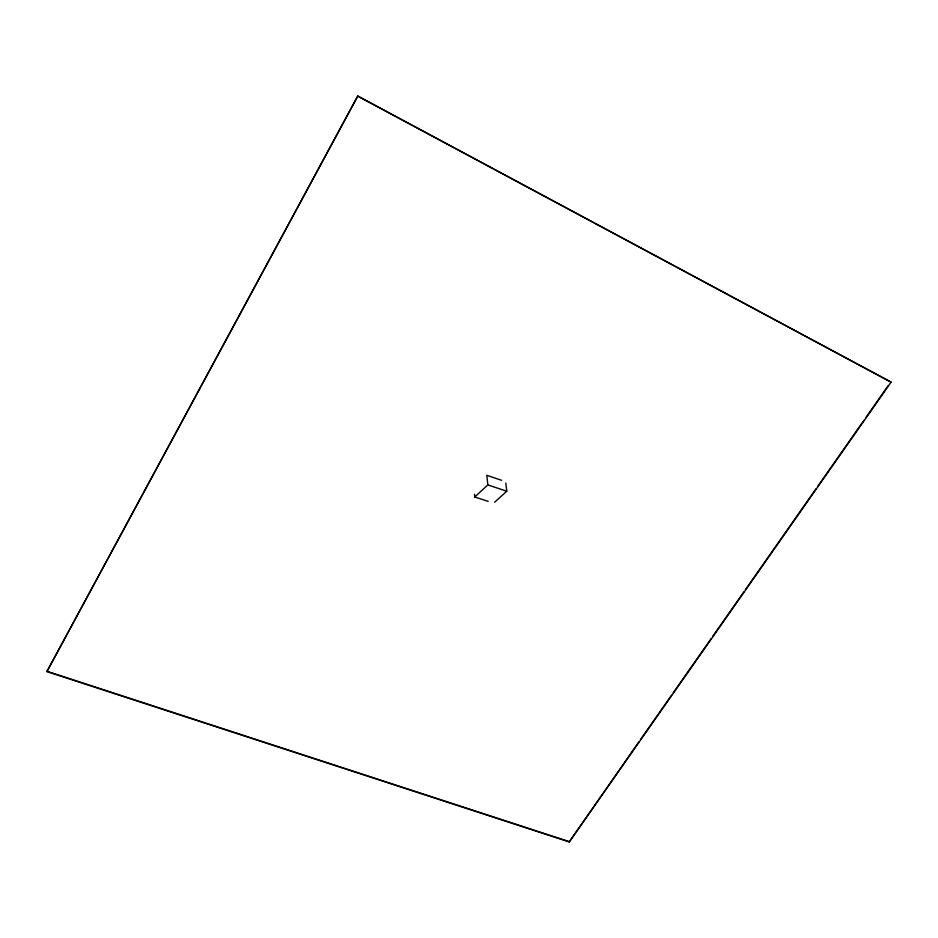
<?xml version="1.0" encoding="UTF-8"?>
<svg xmlns="http://www.w3.org/2000/svg" width="938" height="938" viewBox="0 0 938 938"><rect width="100%" height="100%" fill="white"/><g stroke="black" fill="none" stroke-linecap="round" stroke-linejoin="round"><path stroke-width="1.41" d="M46.9 671.596L357.765 96.063L891.1 382.153L569.237 841.937L46.9 671.596L357.765 96.063M569.237 841.937L638.801 741.981M640.49 739.578L671.561 695.164M673.25 692.772L711.051 638.766M712.728 636.363L743.811 591.96M745.487 589.556L816.048 488.745M817.725 486.341L863.933 420.33M865.61 417.926L888.286 385.53M488.206 501.396L474.757 496.999L487.842 484.911L486.799 475.308L501.607 480.303M494.607 502.24L506.778 491.231L505.805 483.023M46.923 671.256L569.085 841.585M487.842 484.911L506.778 491.231M357.87 96.204L891.1 382.153M474.487 494.267L474.757 496.999"/></g></svg>
